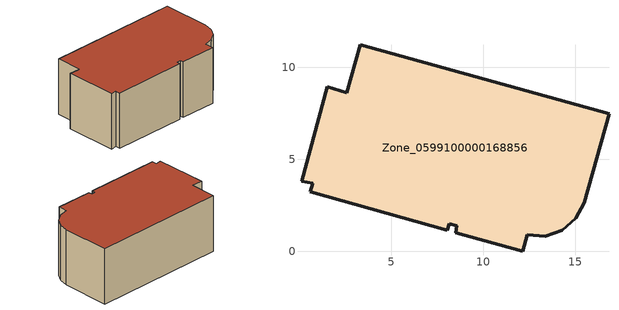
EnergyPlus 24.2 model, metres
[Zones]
Zone_0599100000168856
 floor ground (C_G): 13.37,0.83 12.4,0.89 12.15,0 8.5,1.02 8.55,1.39 8.16,1.5 8.03,1.15 0.58,3.23 0.74,3.71 0.11,3.8 1.52,8.95 2.59,8.62 3.32,11.24 16.84,7.47 15.49,2.64 15.03,1.79 14.3,1.15 z0
 wall outside (C_F): 12.4,0.89 13.37,0.83 14.3,1.15 15.03,1.79 15.49,2.64 16.84,7.47 3.32,11.24 2.59,8.62 1.52,8.95 0.11,3.8 0.74,3.71 0.58,3.23 8.03,1.15 8.16,1.5 8.55,1.39 8.5,1.02 12.15,0 12.4,0.89 z0:5.82
 roof outside (C_R): 8.03,1.15 8.16,1.5 8.55,1.39 8.5,1.02 12.15,0 12.4,0.89 13.37,0.83 14.3,1.15 15.03,1.79 15.49,2.64 16.84,7.47 3.32,11.24 2.59,8.62 1.52,8.95 0.11,3.8 0.74,3.71 0.58,3.23 z5.82
[BUILDING]
Pand.0599100000168856: North Axis=0; Terrain=City; Loads Convergence Tolerance Value=0.04; Temperature Convergence Tolerance Value=0.4; Solar Distribution=FullExterior; Maximum Number of Warmup Days=25; Minimum Number of Warmup Days=1
[Site:Location]
Rotterdam.The.Hague.AP_ZH_NLD Design_Conditions: Latitude=51.96; Longitude=4.45; Time Zone=1; Elevation=-4.5
[SITE:GROUNDTEMPERATURE:BUILDINGSURFACE]
18, 18, 18, 18, 18, 18, 18, 18, 18, 18, 18, 18
[MATERIAL] Thermal Absorptance=0.9; Solar Absorptance=0.7; Visible Absorptance=0.7
Name | Roughness | Thickness | Conductivity | Density | Specific Heat
G.D.1992-2005 | MediumSmooth | 0.15 | 0.06 | 540 | 1210
F.D.1992-2005 | Rough | 0.3 | 0.12 | 1920 | 840
R.D.1992-2005 | MediumRough | 0.2 | 0.08 | 1500 | 1000
[CONSTRUCTION]
C_G: G.D.1992-2005
C_F: F.D.1992-2005
C_R: R.D.1992-2005
[ZONE]
Zone_0599100000168856: Type=1; Multiplier=1; Ceiling Height=Autocalculate; Volume=Autocalculate; Floor Area=autocalculate; Part of Total Floor Area=Yes
[ZONEINFILTRATION:DESIGNFLOWRATE]
Infil_Zone_0599100000168856: Zone or ZoneList or Space or SpaceList=Zone_0599100000168856; Schedule=AlwaysOn; Design Flow Rate Calculation Method=Flow/Area; Flow Rate per Floor Area=0.0021; Constant Term Coefficient=1; Temperature Term Coefficient=0; Velocity Term Coefficient=0; Velocity Squared Term Coefficient=0
[HVACTEMPLATE:ZONE:IDEALLOADSAIRSYSTEM]
Zone_0599100000168856: Maximum Heating Supply Air Temperature=50; Minimum Cooling Supply Air Temperature=13; Maximum Heating Supply Air Humidity Ratio=0.0156; Minimum Cooling Supply Air Humidity Ratio=0.0077; Heating Limit=NoLimit; Cooling Limit=NoLimit; Dehumidification Control Type=ConstantSensibleHeatRatio; Cooling Sensible Heat Ratio=0.7; Dehumidification Setpoint=60; Humidification Control Type=None; Humidification Setpoint=30; Outdoor Air Method=None; Outdoor Air Flow Rate per Person=0.00944; Outdoor Air Flow Rate per Zone Floor Area=0; Outdoor Air Flow Rate per Zone=0; Demand Controlled Ventilation Type=None; Outdoor Air Economizer Type=NoEconomizer; Heat Recovery Type=None; Sensible Heat Recovery Effectiveness=0.7; Latent Heat Recovery Effectiveness=0.65
[ZONECONTROL:THERMOSTAT]
ThermostatControl_Zone_0599100000168856: Zone or ZoneList=Zone_0599100000168856; Control Type Schedule=DualSetpointControlType; Control 1=Thermostat_Zone_0599100000168856; Temperature Difference Between Cutout And Setpoint=0
[THERMOSTATSETPOINT:DUALSETPOINT]
Thermostat_Zone_0599100000168856: Heating Setpoint Temperature Schedule=HeatingSetpoint_Zone_0599100000168856; Cooling Setpoint Temperature Schedule=CoolingSetpoint_Zone_0599100000168856
[SCHEDULE:COMPACT]
HeatingSetpoint_Zone_0599100000168856: Through: 12/31, For: AllDays, Until: 24:00, 21
CoolingSetpoint_Zone_0599100000168856: Through: 12/31, For: AllDays, Until: 24:00, 24
DualSetpointControlType: Through: 12/31, For: AllDays, Until: 24:00, 4
AlwaysOn: Through: 12/31, For: AllDays, Until: 24:00, 1
